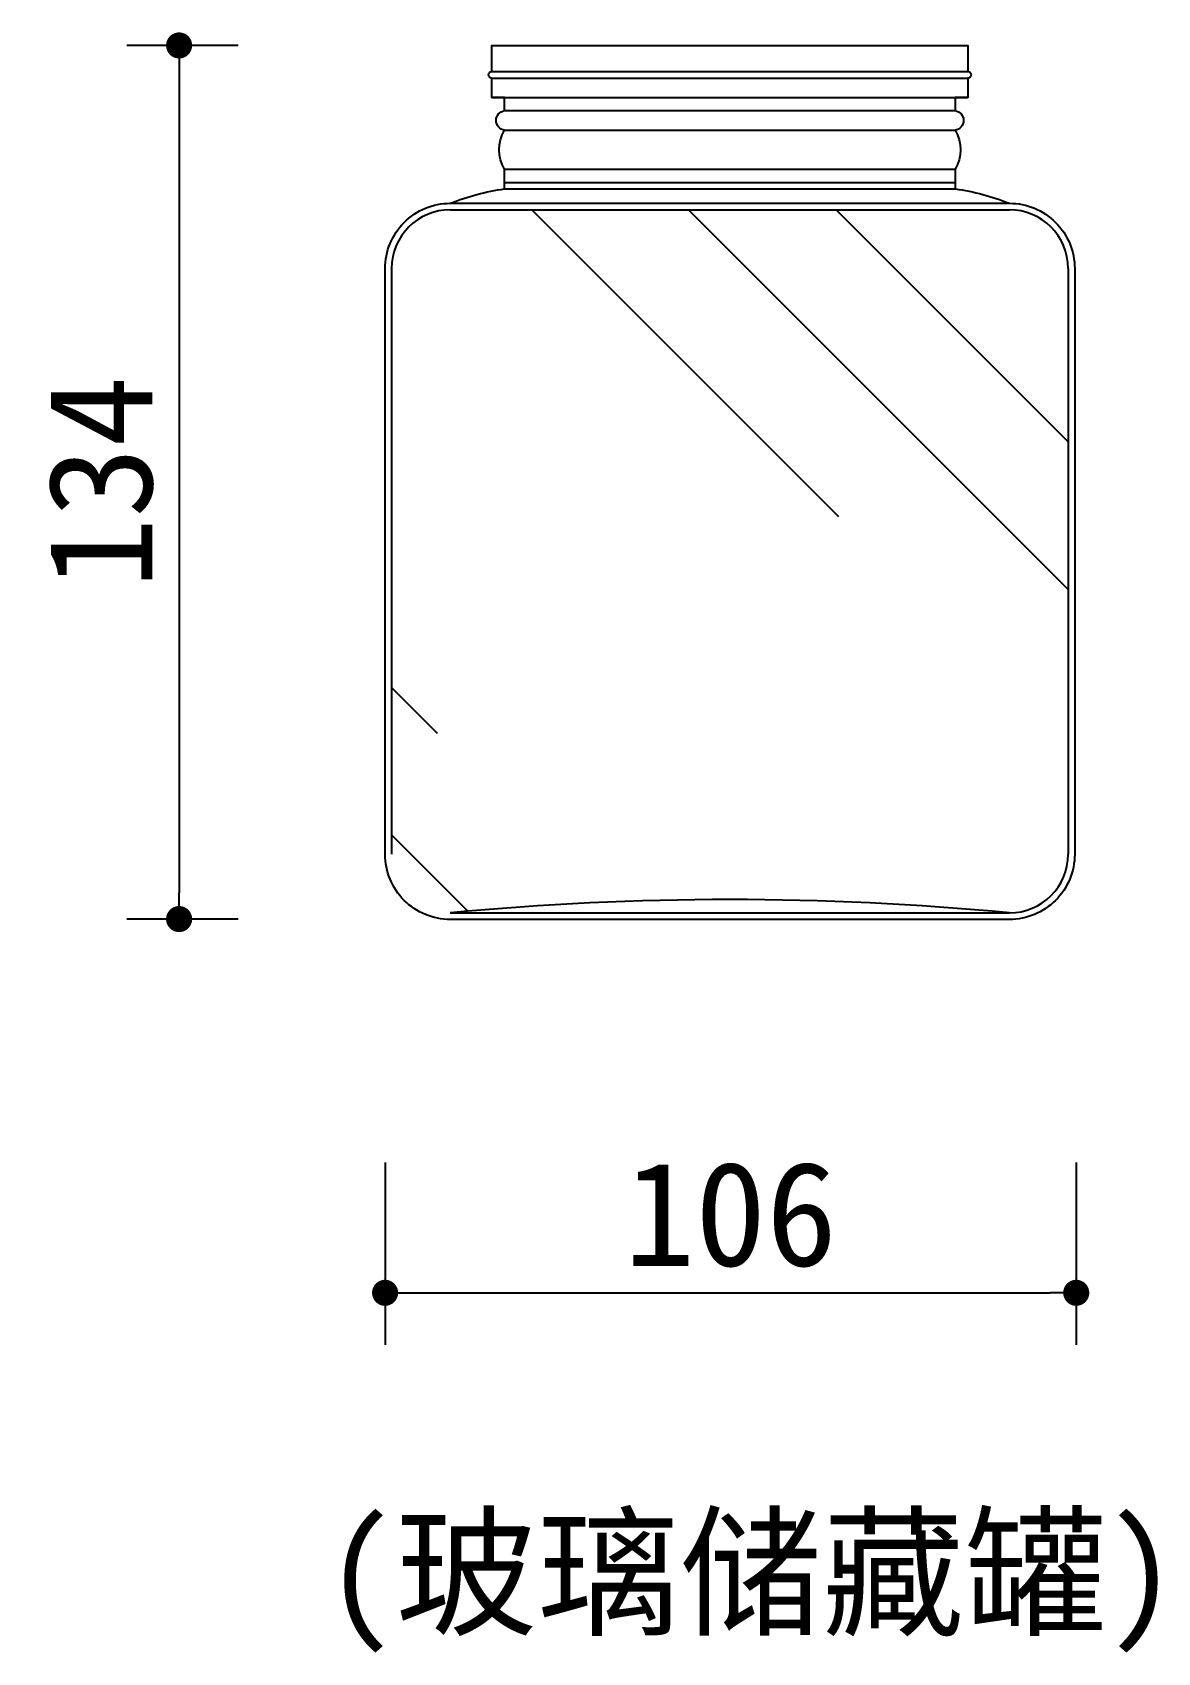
# Model space of a CAD drawing. Extents: x 511 to 684, y 266 to 515.
import ezdxf

# ---------------------------------------------------------------- set-up
doc = ezdxf.new("R2010")
doc.units = 0
doc.header["$MEASUREMENT"] = 0
doc.layers.get('0').update_dxf_attribs({"linetype": 'CONTINUOUS'})
doc.layers.get('DEFPOINTS').update_dxf_attribs({"linetype": 'CONTINUOUS'})
for name, color, linetype in [('3', 3, 'CONTINUOUS'), ('7', 7, 'CONTINUOUS'), ('BH', 3, 'CONTINUOUS'), ('DIM', 3, 'CONTINUOUS'), ('TEXT', 3, 'CONTINUOUS')]:
    doc.layers.add(name, color=color, linetype=linetype)
doc.styles.add('HZ', font='simfang.ttf')
doc.dimstyles.new('BOOK', dxfattribs={"dimscale": 8, "dimtxt": 2, "dimasz": 0.5, "dimexe": 1, "dimexo": 1, "dimgap": 0.5, "dimtad": 1, "dimdec": 0, "dimtxsty": 'HZ', "dimblk1": 'DOT', "dimblk2": 'DOT', "dimsah": 1, "dimcen": 0, "dimazin": 3, "dimtfac": 0.5, "dimtdec": 0, "dimtmove": 0, "dimatfit": 3, "dimtolj": 1, "dimtzin": 0})

# ---------------------------------------------------------------- blocks, each defined once
blk = doc.blocks.new('_DOT')
at = {"color": 0, "linetype": 'BYBLOCK'}
blk.add_line((-0.5, 0), (-1, 0), dxfattribs=at)
at = {"color": 0, "linetype": 'BYBLOCK', "const_width": 0.5}
blk.add_lwpolyline([(-0.25, 0, 1), (0.25, 0, 1)], format="xyb", close=True, dxfattribs=at)
blk = doc.blocks.new('*D0')
at = {"color": 0, "linetype": 'BYBLOCK'}
for p, q in [((1446.11, 694), (1429.04, 694)), ((1437.04, 690), (1437.04, 564)), ((1446.11, 560), (1429.04, 560))]:
    blk.add_line(p, q, dxfattribs=at)
at = {"layer": 'DEFPOINTS', "color": 0, "linetype": 'BYBLOCK'}
for p in [(1454.11, 694), (1437.04, 560), (1454.11, 560)]:
    blk.add_point(p, dxfattribs=at)
at = {"color": 0, "linetype": 'BYBLOCK', "xscale": 4, "yscale": 4, "zscale": 4}
for p, rotation in [((1437.04, 694), 90), ((1437.04, 560), 270)]:
    blk.add_blockref('_DOT', p, dxfattribs=dict(at, rotation=rotation))
at = {"color": 0, "linetype": 'BYBLOCK', "insert": (1425.04, 627), "char_height": 16, "attachment_point": 5, "rotation": 90, "style": 'HZ'}
blk.add_mtext('\\A1;134', dxfattribs=at)
blk = doc.blocks.new('*D1')
at = {"color": 0, "linetype": 'BYBLOCK'}
for p, q in [((1468.63, 522.67), (1468.63, 494.67)), ((1574.63, 522.67), (1574.63, 494.67)), ((1472.63, 502.67), (1570.63, 502.67))]:
    blk.add_line(p, q, dxfattribs=at)
at = {"layer": 'DEFPOINTS', "color": 0, "linetype": 'BYBLOCK'}
for p in [(1468.63, 530.67), (1574.63, 530.67), (1574.63, 502.67)]:
    blk.add_point(p, dxfattribs=at)
at = {"color": 0, "linetype": 'BYBLOCK', "xscale": 4, "yscale": 4, "zscale": 4, "rotation": 180}
blk.add_blockref('_DOT', (1468.63, 502.67), dxfattribs=at)
at = {"color": 0, "linetype": 'BYBLOCK', "xscale": 4, "yscale": 4, "zscale": 4}
blk.add_blockref('_DOT', (1574.63, 502.67), dxfattribs=at)
at = {"color": 0, "linetype": 'BYBLOCK', "insert": (1521.63, 514.67), "char_height": 16, "attachment_point": 5, "style": 'HZ'}
blk.add_mtext('\\A1;106', dxfattribs=at)

msp = doc.modelspace()

# ---------------------------------------------------------------- hatches: boundary and pattern name
at = {"layer": 'BH'}
h = msp.add_hatch(dxfattribs=at)
h.set_pattern_fill('AR-RROOF', color=256, scale=100, angle=135, style=0)
h.set_pattern_definition([(135, (1106.49, -290.22), (-226.274, 84.853), [1500, -200, 500, -100]), (135, (977.09, -231.53), (-23.335, -164.756), [300, -33, 600, -75]), (135, (1011.03, -314.97), (-415.0717, 320.3194), [800, -140, 400, -100])])
h.paths.add_polyline_path([(670.24, 478.5, 0.414214), (661.24, 487.5), (575.48, 487.5, 0.414214), (566.48, 478.5), (566.48, 388.65, 0.414214), (575.48, 379.65, -0.047766), (661.24, 379.65, 0.414214), (670.24, 388.65)])

# ---------------------------------------------------------------- linework, layer by layer
at = {"layer": '3'}
for p, q in [((581.86, 508.71), (654.86, 508.71)), ((581.86, 507.71), (654.86, 507.71)), ((581.86, 504.71), (654.86, 504.71)), ((583.8, 502.71), (652.92, 502.71)), ((583.8, 499.71), (652.92, 499.71)), ((583.8, 493.71), (652.92, 493.71)), ((583.8, 491.71), (652.92, 491.71)), ((583.8, 490.71), (652.92, 490.71)), ((575.48, 488.5), (661.24, 488.5)), ((575.48, 487.5), (661.24, 487.5)), ((566.48, 478.5), (566.48, 388.65)), ((670.24, 478.5), (670.24, 388.65)), ((575.48, 379.65), (661.24, 379.65))]:
    msp.add_line(p, q, dxfattribs=at)
for centre, radius, start, end in [((575.48, 478.5), 9, 90, 180), ((661.24, 478.5), 9, 0, 90), ((661.24, 388.65), 9, 270, 0), ((618.36, -68.15), 449.85, 84.5306, 95.4694)]:
    msp.add_arc(centre, radius, start, end, dxfattribs=at)
at = {"layer": '7'}
msp.add_lwpolyline([(661.24, 378.65), (575.48, 378.65, -0.414214), (565.48, 388.65), (565.48, 478.5, -0.414214), (575.48, 488.5, -0.060285), (583.8, 490.71), (583.8, 493.71, -0.268651), (583.8, 499.71, -0.856477), (583.8, 502.71), (583.8, 504.71), (581.86, 504.71), (581.86, 507.71, -1), (581.86, 508.71), (581.86, 512.71), (654.86, 512.71), (654.86, 508.71, -1), (654.86, 507.71), (654.86, 504.71), (652.92, 504.71), (652.92, 502.71, -0.856477), (652.92, 499.71, -0.268651), (652.92, 493.71), (652.92, 490.71, -0.060285), (661.24, 488.5, -0.414214), (671.24, 478.5), (671.24, 388.65, -0.414214)], format="xyb", close=True, dxfattribs=at)

# ---------------------------------------------------------------- texts
at = {"layer": 'TEXT', "linetype": 'BYBLOCK', "style": 'HZ'}
msp.add_text('(玻璃储藏罐)', height=16, dxfattribs=at).set_placement((556.14, 270.46))

# ---------------------------------------------------------------- dimensions: what is measured, and where the dimension line sits
at = {"layer": 'DIM'}
dim = msp.add_linear_dim(base=(533.89, 378.71), p1=(550.96, 512.71), p2=(550.96, 378.71), angle=90, dimstyle='BOOK', dxfattribs=at)
dim.commit()
dim.dimension.update_dxf_attribs({"geometry": '*D0', "text_midpoint": (521.89, 445.71), "insert": (-903.15, -181.29)})
dim = msp.add_linear_dim(base=(671.48, 321.38), p1=(565.48, 349.38), p2=(671.48, 349.38), dimstyle='BOOK', dxfattribs=at)
dim.commit()
dim.dimension.update_dxf_attribs({"geometry": '*D1', "text_midpoint": (618.48, 333.38), "insert": (-903.15, -181.29)})

doc.saveas('drawing.dxf')
